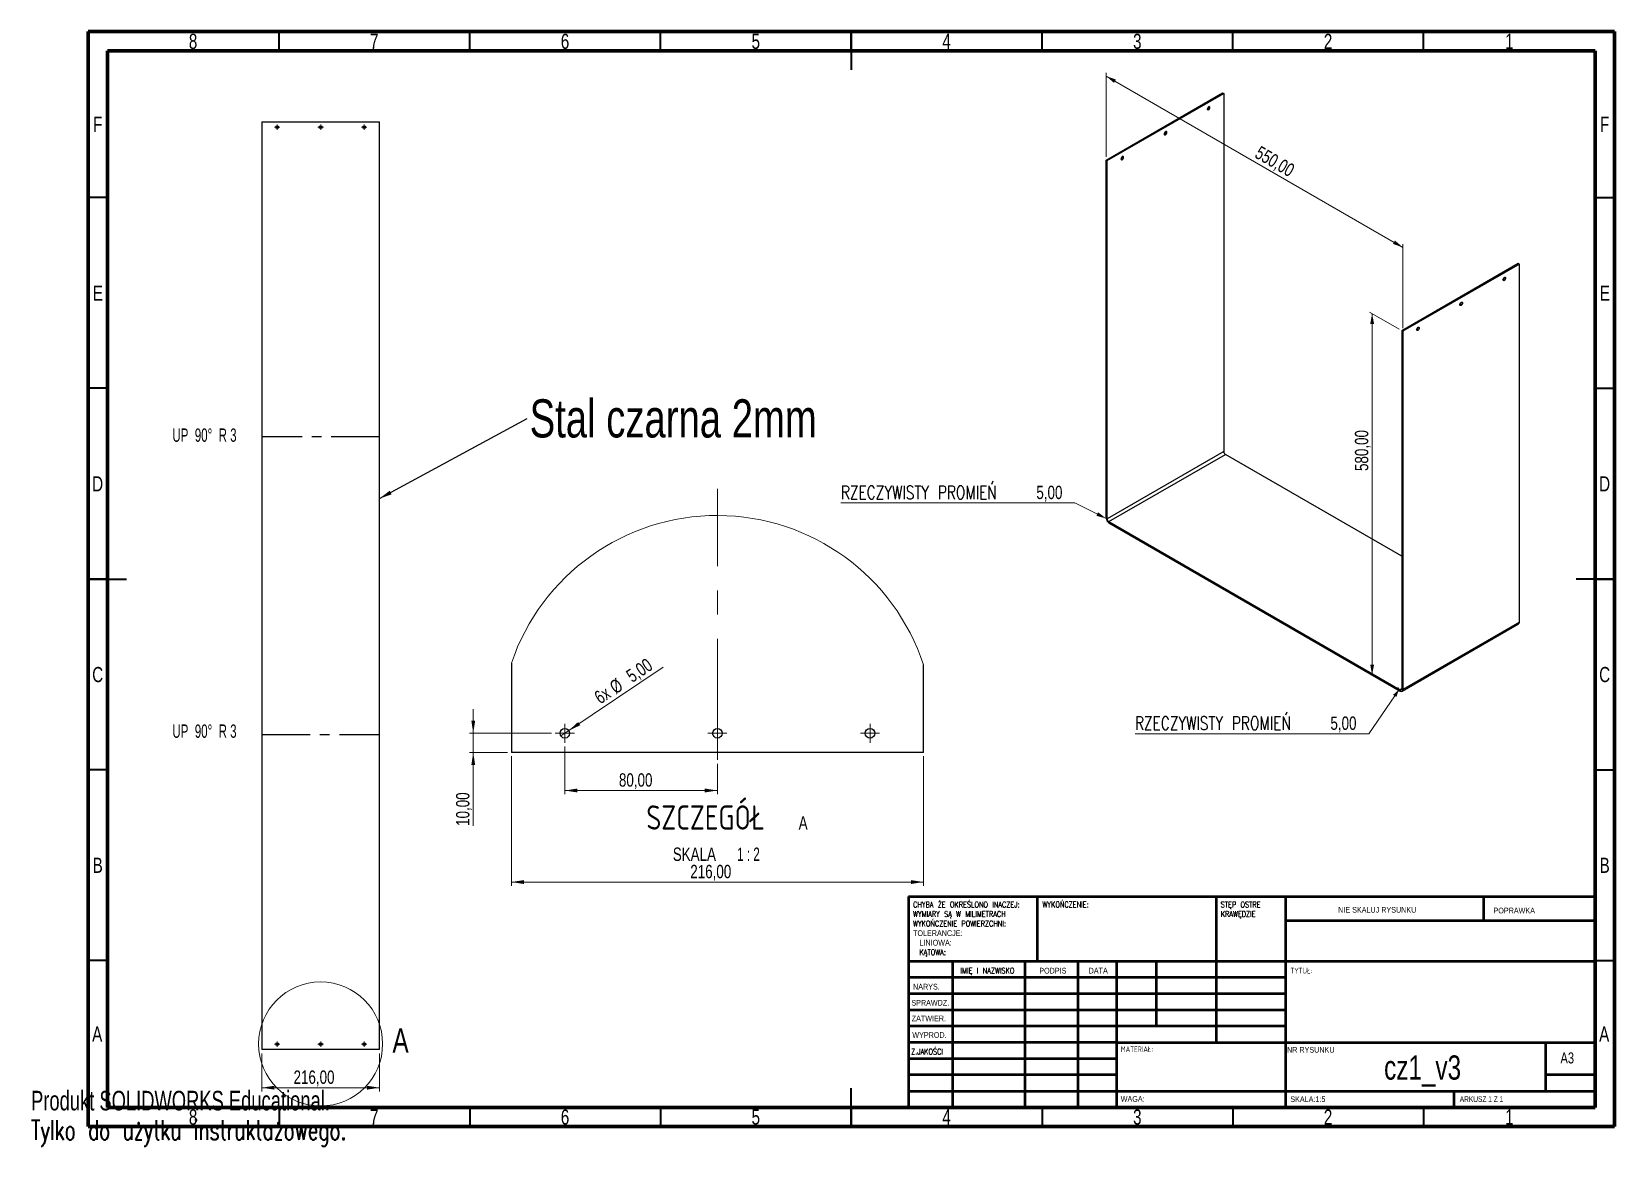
# Model space of a CAD drawing. Header units: millimetres. Extents: x 0 to 415, y 0 to 292.
import ezdxf

# ---------------------------------------------------------------- set-up
doc = ezdxf.new("R2010")
doc.units = ezdxf.units.MM
doc.linetypes.add('CENTERX2', pattern=[20.32, 12.7, -2.54, 2.54, -2.54])
doc.styles.add('SLDTEXTSTYLE0', font='TXT', dxfattribs={"width": 0.75})
doc.styles.add('SLDTEXTSTYLE1', font='TXT', dxfattribs={"width": 0.75, "bigfont": 'bigfont'})
doc.styles.add('SLDTEXTSTYLE2', font='TXT', dxfattribs={"width": 0.6875})
doc.styles.add('SLDTEXTSTYLE3', font='TXT', dxfattribs={"width": 0.645833})
doc.styles.add('SLDTEXTSTYLE4', font='TXT', dxfattribs={"width": 0.65})
doc.styles.add('SLDTEXTSTYLE5', font='TXT', dxfattribs={"width": 0.7})
doc.styles.add('SLDTEXTSTYLE6', font='TXT', dxfattribs={"width": 0.7, "bigfont": 'bigfont'})
doc.dimstyles.new('SLDDIMSTYLE0', dxfattribs={"dimtxt": 3.5, "dimasz": 3.302, "dimexe": 0, "dimexo": 0.0625, "dimgap": 0.875, "dimtad": 1, "dimlfac": 5, "dimrnd": 1e-09, "dimzin": 12, "dimdsep": 46, "dimtxsty": 'SLDTEXTSTYLE0', "dimsah": 1, "dimcen": 0.09, "dimadec": 0, "dimazin": 3, "dimtfac": 1, "dimtofl": 0, "dimtmove": 0, "dimatfit": 3, "dimfxl": 0, "dimfrac": 2, "dimtolj": 1, "dimtzin": 12, "dimarcsym": 0})
doc.dimstyles.new('SLDDIMSTYLE1', dxfattribs={"dimtxt": 3.5, "dimasz": 3.302, "dimexe": 0, "dimexo": 0.0625, "dimgap": 0.875, "dimtad": 0, "dimtih": 1, "dimtoh": 1, "dimlfac": 5, "dimrnd": 1e-09, "dimzin": 12, "dimdsep": 46, "dimtxsty": 'SLDTEXTSTYLE0', "dimsah": 1, "dimcen": 0, "dimadec": 0, "dimazin": 3, "dimtfac": 1, "dimtofl": 0, "dimtmove": 0, "dimatfit": 3, "dimfxl": 0, "dimfrac": 2, "dimtolj": 1, "dimtzin": 12, "dimarcsym": 0})
doc.dimstyles.new('SLDDIMSTYLE2', dxfattribs={"dimtxt": 3.5, "dimasz": 3.302, "dimexe": 0, "dimexo": 0.0625, "dimgap": 0.875, "dimtad": 1, "dimlfac": 7, "dimrnd": 1e-09, "dimzin": 12, "dimdsep": 46, "dimtxsty": 'SLDTEXTSTYLE0', "dimsah": 1, "dimcen": 0.09, "dimadec": 0, "dimazin": 3, "dimtfac": 1, "dimtofl": 0, "dimtmove": 0, "dimatfit": 3, "dimfxl": 0, "dimfrac": 2, "dimtolj": 1, "dimtzin": 12, "dimarcsym": 0})
doc.dimstyles.new('SLDDIMSTYLE3', dxfattribs={"dimtxt": 0.18, "dimasz": 3.302, "dimexe": 0, "dimexo": 0.0625, "dimgap": 0, "dimtad": 0, "dimtih": 1, "dimtoh": 1, "dimdec": 0, "dimrnd": 1e-09, "dimzin": 0, "dimdsep": 46, "dimtxsty": 'Standard', "dimsah": 1, "dimcen": 0.09, "dimadec": 0, "dimazin": 0, "dimtfac": 3.302, "dimtdec": 0, "dimtofl": 0, "dimtmove": 0, "dimatfit": 3, "dimfxl": 0, "dimfrac": 2, "dimtolj": 1, "dimtzin": 0, "dimarcsym": 0})
doc.dimstyles.new('SLDDIMSTYLE4', dxfattribs={"dimtxt": 3.5, "dimasz": 3.302, "dimexe": 0, "dimexo": 0.0625, "dimgap": 0.875, "dimtad": 1, "dimlfac": 2, "dimrnd": 1e-09, "dimzin": 12, "dimdsep": 46, "dimtxsty": 'SLDTEXTSTYLE0', "dimsah": 1, "dimcen": 0.09, "dimadec": 0, "dimazin": 3, "dimtfac": 1, "dimtofl": 0, "dimtmove": 0, "dimatfit": 3, "dimfxl": 0, "dimfrac": 2, "dimtolj": 1, "dimtzin": 12, "dimarcsym": 0})
doc.dimstyles.new('SLDDIMSTYLE5', dxfattribs={"dimtxt": 3.5, "dimasz": 3.302, "dimexe": 0, "dimexo": 0.0625, "dimgap": 0.875, "dimtad": 1, "dimlfac": 2, "dimrnd": 1e-09, "dimzin": 12, "dimdsep": 46, "dimtxsty": 'SLDTEXTSTYLE0', "dimsah": 1, "dimcen": 0.09, "dimadec": 0, "dimazin": 3, "dimtfac": 1, "dimtmove": 0, "dimatfit": 0, "dimfxl": 0, "dimfrac": 2, "dimtolj": 1, "dimtzin": 12, "dimarcsym": 0})
doc.dimstyles.new('SLDDIMSTYLE6', dxfattribs={"dimtxt": 3.5, "dimasz": 3.302, "dimexe": 0, "dimexo": 0.0625, "dimgap": 0.875, "dimtad": 1, "dimlfac": 2, "dimrnd": 1e-09, "dimzin": 12, "dimdsep": 46, "dimtxsty": 'SLDTEXTSTYLE0', "dimblk1": 'NONE', "dimsah": 1, "dimcen": 0, "dimadec": 0, "dimazin": 3, "dimtfac": 1, "dimtmove": 0, "dimatfit": 3, "dimldrblk": 'NONE', "dimfxl": 0, "dimfrac": 2, "dimtolj": 1, "dimtzin": 12, "dimarcsym": 0})

# ---------------------------------------------------------------- blocks, each defined once
blk = doc.blocks.new('SW_NOTE_0')
at = {"color": 0, "linetype": 'Continuous', "lineweight": 0, "char_height": 1.5, "attachment_point": 1}
for s, insert, style in [('CHYBA ŻE OKREŚLONO INACZEJ:', (0, 1.93), 'SLDTEXTSTYLE1'), ('WYMIARY SĄ W MILIMETRACH', (0, -0.57), 'SLDTEXTSTYLE1'), ('WYKOŃCZENIE POWIERZCHNI:', (0, -3.07), 'SLDTEXTSTYLE1'), ('TOLERANCJE:', (0, -5.57), 'SLDTEXTSTYLE0'), ('LINIOWA:', (1.69, -8.07), 'SLDTEXTSTYLE0'), ('KĄTOWA:', (1.69, -10.57), 'SLDTEXTSTYLE1')]:
    blk.add_mtext(s, dxfattribs=dict(at, insert=insert, style=style))
blk = doc.blocks.new('SW_NOTE_0_1')
at = {"color": 0, "linetype": 'Continuous', "lineweight": 0, "char_height": 1.5, "attachment_point": 1, "style": 'SLDTEXTSTYLE1'}
for s, insert in [('STĘP OSTRE', (0, 1.93)), ('KRAWĘDZIE', (0, -0.57))]:
    blk.add_mtext(s, dxfattribs=dict(at, insert=insert))
blk = doc.blocks.new('_D')
at = {"color": 7, "linetype": 'Continuous', "lineweight": 0}
for p, q in [((281.78, 259.16), (281.78, 281.17)), ((359.57, 235.45), (281.78, 280.35)), ((359.57, 214.26), (359.57, 236.26))]:
    blk.add_line(p, q, dxfattribs=at)
at = {"color": 7, "linetype": 'Continuous', "lineweight": 18}
for points in [[(281.78, 280.35), (283.86, 278.56), (284.37, 279.44)], [(359.57, 235.45), (357.48, 237.23), (356.98, 236.35)]]:
    blk.add_solid(points, dxfattribs=at)
at = {"color": 7, "linetype": 'Continuous', "lineweight": 18, "insert": (322.25, 262.2), "char_height": 3.5, "attachment_point": 1, "rotation": 330.0027, "style": 'SLDTEXTSTYLE0'}
blk.add_mtext('550,00', dxfattribs=at)
blk = doc.blocks.new('_D_1')
at = {"color": 7, "linetype": 'Continuous', "lineweight": 0}
for p, q in [((358.57, 119.53), (350.64, 107.95)), ((350.64, 107.95), (289.36, 107.95))]:
    blk.add_line(p, q, dxfattribs=at)
at = {"color": 7, "linetype": 'Continuous', "lineweight": 18, "flags": 128}
blk.add_lwpolyline([(358.3, 120.09), (358.31, 120.05), (358.33, 120), (358.34, 119.95), (358.36, 119.9), (358.38, 119.86), (358.4, 119.81), (358.42, 119.76), (358.36, 119.66)], dxfattribs=at)
at = {"color": 7, "linetype": 'Continuous', "lineweight": 18}
blk.add_solid([(358.57, 119.53), (357, 118.14), (357.84, 117.57)], dxfattribs=at)
at = {"color": 7, "linetype": 'Continuous', "lineweight": 18, "char_height": 3.5, "attachment_point": 1}
for s, insert, style in [('RZECZYWISTY PROMIEŃ', (289.36, 112.46), 'SLDTEXTSTYLE1'), ('5,00', (340.58, 112.46), 'SLDTEXTSTYLE0')]:
    blk.add_mtext(s, dxfattribs=dict(at, insert=insert, style=style))
blk = doc.blocks.new('_D_2')
at = {"color": 7, "linetype": 'Continuous', "lineweight": 0}
for p, q in [((273.56, 168.45), (212.28, 168.45)), ((281.79, 164.39), (273.56, 168.45))]:
    blk.add_line(p, q, dxfattribs=at)
at = {"color": 7, "linetype": 'Continuous', "lineweight": 18}
blk.add_solid([(281.79, 164.39), (279.68, 165.99), (279.23, 165.08)], dxfattribs=at)
at = {"color": 7, "linetype": 'Continuous', "lineweight": 18, "char_height": 3.5, "attachment_point": 1}
for s, insert, style in [('RZECZYWISTY PROMIEŃ', (212.28, 172.96), 'SLDTEXTSTYLE1'), ('5,00', (263.5, 172.96), 'SLDTEXTSTYLE0')]:
    blk.add_mtext(s, dxfattribs=dict(at, insert=insert, style=style))
blk = doc.blocks.new('_D_3')
at = {"color": 7, "linetype": 'Continuous', "lineweight": 0}
for p, q in [((358.58, 214.02), (350.81, 218.5)), ((351.51, 123.37), (351.51, 218.09))]:
    blk.add_line(p, q, dxfattribs=at)
at = {"color": 7, "linetype": 'Continuous', "lineweight": 18}
for points in [[(351.51, 218.09), (351.01, 215.4), (352.02, 215.4)], [(351.51, 123.37), (352.02, 126.07), (351.01, 126.07)]]:
    blk.add_solid(points, dxfattribs=at)
at = {"color": 7, "linetype": 'Continuous', "lineweight": 18, "insert": (347, 176.82), "char_height": 3.5, "attachment_point": 1, "rotation": 90, "style": 'SLDTEXTSTYLE0'}
blk.add_mtext('580,00', dxfattribs=at)
blk = doc.blocks.new('_D_4')
at = {"color": 7, "linetype": 'Continuous', "lineweight": 0}
for p, q in [((60.48, 24.15), (60.48, 14.15)), ((91.34, 24.15), (91.34, 14.15)), ((60.48, 15.15), (91.34, 15.15))]:
    blk.add_line(p, q, dxfattribs=at)
at = {"color": 7, "linetype": 'Continuous', "lineweight": 18}
for points in [[(60.48, 15.15), (63.79, 14.64), (63.79, 15.66)], [(91.34, 15.15), (88.04, 15.66), (88.04, 14.64)]]:
    blk.add_solid(points, dxfattribs=at)
at = {"color": 7, "linetype": 'Continuous', "lineweight": 18, "insert": (68.8, 19.66), "char_height": 3.5, "attachment_point": 1, "style": 'SLDTEXTSTYLE0'}
blk.add_mtext('216,00', dxfattribs=at)
blk = doc.blocks.new('SW_NOTE_0_2')
at = {"color": 0, "linetype": 'Continuous', "lineweight": 0, "insert": (0.62, 5.07), "char_height": 10, "attachment_point": 1, "style": 'SLDTEXTSTYLE0'}
blk.add_mtext('Stal czarna 2mm', dxfattribs=at)
blk = doc.blocks.new('SW_CENTERMARKSYMBOL_0')
at = {"color": 0, "linetype": 'Continuous', "lineweight": 18}
for p, q in [((-0.36, 0), (-0.71, 0)), ((0, 0), (-0.36, 0)), ((0, 0.36), (0, 0.71)), ((0, 0), (0, 0.36)), ((0, 0), (0, -0.36)), ((0, 0), (0.36, 0)), ((0.36, 0), (0.71, 0)), ((0, -0.36), (0, -0.71))]:
    blk.add_line(p, q, dxfattribs=at)
blk = doc.blocks.new('SW_CENTERMARKSYMBOL_1')
at = {"color": 0, "linetype": 'Continuous', "lineweight": 18}
for p, q in [((-0.36, 0), (-0.71, 0)), ((0, 0), (-0.36, 0)), ((0, 0.36), (0, 0.71)), ((0, 0), (0, 0.36)), ((0, 0), (0, -0.36)), ((0, 0), (0.36, 0)), ((0.36, 0), (0.71, 0)), ((0, -0.36), (0, -0.71))]:
    blk.add_line(p, q, dxfattribs=at)
blk = doc.blocks.new('SW_CENTERMARKSYMBOL_2')
at = {"color": 0, "linetype": 'Continuous', "lineweight": 18}
for p, q in [((-0.36, 0), (-0.71, 0)), ((0, 0), (-0.36, 0)), ((0, 0.36), (0, 0.71)), ((0, 0), (0, 0.36)), ((0, 0), (0, -0.36)), ((0, 0), (0.36, 0)), ((0.36, 0), (0.71, 0)), ((0, -0.36), (0, -0.71))]:
    blk.add_line(p, q, dxfattribs=at)
blk = doc.blocks.new('SW_CENTERMARKSYMBOL_3')
at = {"color": 0, "linetype": 'Continuous', "lineweight": 18}
for p, q in [((-0.36, 0), (-0.71, 0)), ((0, 0), (-0.36, 0)), ((0, 0.36), (0, 0.71)), ((0, 0), (0, 0.36)), ((0, 0), (0, -0.36)), ((0, 0), (0.36, 0)), ((0.36, 0), (0.71, 0)), ((0, -0.36), (0, -0.71))]:
    blk.add_line(p, q, dxfattribs=at)
blk = doc.blocks.new('SW_CENTERMARKSYMBOL_4')
at = {"color": 0, "linetype": 'Continuous', "lineweight": 18}
for p, q in [((-0.36, 0), (-0.71, 0)), ((0, 0), (-0.36, 0)), ((0, 0.36), (0, 0.71)), ((0, 0), (0, 0.36)), ((0, 0), (0, -0.36)), ((0, 0), (0.36, 0)), ((0.36, 0), (0.71, 0)), ((0, -0.36), (0, -0.71))]:
    blk.add_line(p, q, dxfattribs=at)
blk = doc.blocks.new('SW_CENTERMARKSYMBOL_5')
at = {"color": 0, "linetype": 'Continuous', "lineweight": 18}
for p, q in [((-0.36, 0), (-0.71, 0)), ((0, 0), (-0.36, 0)), ((0, 0.36), (0, 0.71)), ((0, 0), (0, 0.36)), ((0, 0), (0, -0.36)), ((0, 0), (0.36, 0)), ((0.36, 0), (0.71, 0)), ((0, -0.36), (0, -0.71))]:
    blk.add_line(p, q, dxfattribs=at)
blk = doc.blocks.new('_D_5')
at = {"color": 7, "linetype": 'Continuous', "lineweight": 0}
for p, q in [((125.9, 102.06), (125.9, 68.06)), ((233.9, 102.06), (233.9, 68.06)), ((233.9, 69.06), (125.9, 69.06))]:
    blk.add_line(p, q, dxfattribs=at)
at = {"color": 7, "linetype": 'Continuous', "lineweight": 18}
for points in [[(125.9, 69.06), (129.21, 68.55), (129.21, 69.57)], [(233.9, 69.06), (230.6, 69.57), (230.6, 68.55)]]:
    blk.add_solid(points, dxfattribs=at)
at = {"color": 7, "linetype": 'Continuous', "lineweight": 18, "insert": (172.79, 73.57), "char_height": 3.5, "attachment_point": 1, "style": 'SLDTEXTSTYLE0'}
blk.add_mtext('216,00', dxfattribs=at)
blk = doc.blocks.new('_D_6')
at = {"color": 7, "linetype": 'Continuous', "lineweight": 0}
for p, q in [((139.9, 104.56), (139.9, 92.06)), ((179.9, 100.06), (179.9, 92.06)), ((179.9, 93.06), (139.9, 93.06))]:
    blk.add_line(p, q, dxfattribs=at)
at = {"color": 7, "linetype": 'Continuous', "lineweight": 18}
for points in [[(139.9, 93.06), (143.21, 92.55), (143.21, 93.57)], [(179.9, 93.06), (176.6, 93.57), (176.6, 92.55)]]:
    blk.add_solid(points, dxfattribs=at)
at = {"color": 7, "linetype": 'Continuous', "lineweight": 18, "insert": (154.09, 97.57), "char_height": 3.5, "attachment_point": 1, "style": 'SLDTEXTSTYLE0'}
blk.add_mtext('80,00', dxfattribs=at)
blk = doc.blocks.new('_D_7')
at = {"color": 7, "linetype": 'Continuous', "lineweight": 0}
for p, q in [((115.9, 108.06), (115.9, 114.41)), ((136.4, 108.06), (114.9, 108.06)), ((115.9, 103.06), (115.9, 108.06)), ((124.9, 103.06), (114.9, 103.06)), ((115.9, 103.06), (115.9, 83.78))]:
    blk.add_line(p, q, dxfattribs=at)
at = {"color": 7, "linetype": 'Continuous', "lineweight": 18}
for points in [[(115.9, 108.06), (116.41, 111.36), (115.4, 111.36)], [(115.9, 103.06), (115.4, 99.76), (116.41, 99.76)]]:
    blk.add_solid(points, dxfattribs=at)
at = {"color": 7, "linetype": 'Continuous', "lineweight": 18, "insert": (111.39, 83.78), "char_height": 3.5, "attachment_point": 1, "rotation": 90, "style": 'SLDTEXTSTYLE0'}
blk.add_mtext('10,00', dxfattribs=at)
blk = doc.blocks.new('_D_8')
at = {"color": 7, "linetype": 'Continuous', "lineweight": 0}
for q in [(165.66, 125.42), (138.87, 107.36)]:
    blk.add_line((140.94, 108.76), q, dxfattribs=at)
at = {"color": 7, "linetype": 'Continuous', "lineweight": 18}
blk.add_solid([(140.94, 108.76), (143.96, 110.18), (143.39, 111.03)], dxfattribs=at)
at = {"color": 7, "linetype": 'Continuous', "lineweight": 18, "char_height": 3.5, "attachment_point": 1, "rotation": 33.9727, "style": 'SLDTEXTSTYLE0'}
for s, insert in [('5,00', (155.62, 124.12)), ('%%c', (151.27, 121.13)), ('6x', (147.24, 118.48))]:
    blk.add_mtext(s, dxfattribs=dict(at, insert=insert))
blk = doc.blocks.new('_None')
blk = doc.blocks.new('SW_NOTE_0_3')
at = {"color": 0, "linetype": 'Continuous', "lineweight": 0, "attachment_point": 2}
for s, insert, char_height, style in [('SZCZEGÓŁ', (21.23, 8.19), 6.35, 'SLDTEXTSTYLE1'), ('A', (46.81, 5.35), 3.5, 'SLDTEXTSTYLE0'), ('SKALA', (18.3, -2.86), 3.5, 'SLDTEXTSTYLE0'), ('1 : 2', (32.48, -2.86), 3.5, 'SLDTEXTSTYLE4')]:
    blk.add_mtext(s, dxfattribs=dict(at, insert=insert, char_height=char_height, style=style))
blk = doc.blocks.new('SW_CENTERMARKSYMBOL_6')
at = {"color": 0, "linetype": 'Continuous', "lineweight": 18}
for p, q in [((-1.25, 0), (-2.5, 0)), ((0, 0), (-1.25, 0)), ((0, 1.25), (0, 2.5)), ((0, 0), (0, 1.25)), ((0, 0), (0, -1.25)), ((0, 0), (1.25, 0)), ((1.25, 0), (2.5, 0)), ((0, -1.25), (0, -2.5))]:
    blk.add_line(p, q, dxfattribs=at)
blk = doc.blocks.new('SW_CENTERMARKSYMBOL_7')
at = {"color": 0, "linetype": 'Continuous', "lineweight": 18}
for p, q in [((-1.25, 0), (-2.5, 0)), ((0, 0), (-1.25, 0)), ((0, 1.25), (0, 2.5)), ((0, 0), (0, 1.25)), ((0, 0), (0, -1.25)), ((0, 0), (1.25, 0)), ((1.25, 0), (2.5, 0)), ((0, -1.25), (0, -2.5))]:
    blk.add_line(p, q, dxfattribs=at)
blk = doc.blocks.new('SW_CENTERMARKSYMBOL_8')
at = {"color": 0, "linetype": 'Continuous', "lineweight": 18}
for p, q in [((-1.25, 0), (-2.5, 0)), ((0, 0), (-1.25, 0)), ((0, 1.25), (0, 2.5)), ((0, 0), (0, 1.25)), ((0, 0), (0, -1.25)), ((0, 0), (1.25, 0)), ((1.25, 0), (2.5, 0)), ((0, -1.25), (0, -2.5))]:
    blk.add_line(p, q, dxfattribs=at)

msp = doc.modelspace()

# ---------------------------------------------------------------- linework, layer by layer
at = {"color": 7, "linetype": 'Continuous', "lineweight": 70}
for p, q in [((15, 5), (15, 292)), ((15, 292), (415, 292)), ((415, 292), (415, 5)), ((20, 10), (20, 287)), ((20, 287), (410, 287)), ((410, 287), (410, 10)), ((410, 10), (20, 10)), ((415, 5), (15, 5))]:
    msp.add_line(p, q, dxfattribs=at)
at = {"color": 7, "linetype": 'Continuous', "lineweight": 35}
for p, q in [((65, 287), (65, 292)), ((115, 287), (115, 292)), ((165, 287), (165, 292)), ((215, 292), (215, 282)), ((215, 287), (215, 292)), ((265, 287), (265, 292)), ((315, 287), (315, 292)), ((365, 287), (365, 292)), ((20, 248.5), (15, 248.5)), ((410, 248.5), (415, 248.5)), ((20, 198.5), (15, 198.5)), ((410, 198.5), (415, 198.5)), ((15, 148.5), (25, 148.5)), ((20, 148.5), (15, 148.5)), ((415, 148.5), (405, 148.5)), ((410, 148.5), (415, 148.5)), ((20, 98.5), (15, 98.5)), ((410, 98.5), (415, 98.5)), ((20, 48.5), (15, 48.5)), ((410, 48.5), (415, 48.5)), ((215, 5), (215, 15)), ((65, 10), (65, 5)), ((115, 10), (115, 5)), ((165, 10), (165, 5)), ((215, 10), (215, 5)), ((265, 10), (265, 5)), ((315, 10), (315, 5)), ((365, 10), (365, 5))]:
    msp.add_line(p, q, dxfattribs=at)
at = {"color": 7, "linetype": 'Continuous', "lineweight": 25}
for p, q in [((281.7838, 258.3472), (312.3308, 275.9816)), ((282.0667, 258.1839), (312.6137, 275.8183)), ((312.3308, 275.9816), (312.6137, 275.8183)), ((312.6137, 275.8183), (312.6137, 181.9161)), ((60.4832, 268.3717), (60.4832, 25.148)), ((60.4832, 268.3717), (91.3404, 268.3717)), ((91.3404, 25.148), (91.3404, 268.3717)), ((297.0573, 265.123), (296.9926, 265.0926)), ((281.7838, 164.445), (281.7838, 258.3472)), ((281.7838, 258.3472), (282.0667, 258.1839)), ((282.0667, 164.2817), (282.0667, 258.1839)), ((285.7436, 258.5918), (285.6789, 258.5613)), ((389.8298, 231.2424), (359.2827, 213.608)), ((390.1126, 231.0791), (359.5656, 213.4447)), ((390.1126, 231.0791), (389.8298, 231.2424)), ((390.1126, 137.177), (390.1126, 231.0791)), ((385.87, 226.9151), (385.8052, 226.8847)), ((374.5562, 220.3839), (374.4915, 220.3534)), ((359.5656, 213.4447), (359.2827, 213.608)), ((359.2827, 213.608), (359.2827, 119.7058)), ((359.5656, 213.4447), (359.5656, 119.5425)), ((363.2425, 213.8526), (363.1778, 213.8221)), ((312.6137, 181.9161), (282.0667, 164.2817)), ((282.4909, 163.5469), (313.038, 181.1813)), ((359.2827, 154.4847), (313.038, 181.1813)), ((282.0667, 164.2817), (281.7838, 164.445)), ((282.4909, 163.5469), (358.8585, 119.4608)), ((282.4909, 163.5469), (282.4909, 163.2202)), ((282.4909, 163.2202), (358.8585, 119.1342)), ((390.1126, 137.177), (359.5656, 119.5425)), ((359.3584, 119.0847), (389.9054, 136.7191)), ((125.9038, 126.4219), (125.9038, 103.0603)), ((233.9038, 103.0603), (233.9038, 126.0258)), ((359.2827, 119.7057), (358.8585, 119.4608)), ((358.8585, 119.4608), (358.8585, 119.1342)), ((359.2827, 119.7058), (359.5656, 119.5425)), ((233.9038, 103.0603), (125.9038, 103.0603)), ((91.3404, 25.148), (60.4832, 25.148))]:
    msp.add_line(p, q, dxfattribs=at)
at = {"color": 7, "linetype": 'CENTERX2'}
for p, q in [((91.3404, 185.7801), (60.4832, 185.7801)), ((60.4832, 107.7396), (91.3404, 107.7396))]:
    msp.add_line(p, q, dxfattribs=at)
at = {"color": 7, "linetype": 'CENTERX2', "lineweight": 18, "ltscale": 2.5}
msp.add_line((179.9038, 101.0603), (179.9038, 172.1554), dxfattribs=at)
at = {"color": 7, "linetype": 'Continuous', "lineweight": 50}
for p, q in [((230, 65.25), (410, 65.25)), ((230, 65.25), (230, 10)), ((263.8, 48.25), (263.8, 65.25)), ((310.6, 65.25), (310.6, 27)), ((328.8, 65.25), (328.8, 10)), ((380.8, 58.875), (380.8, 65.25)), ((410, 58.875), (328.8, 58.875)), ((410, 48.25), (230, 48.25)), ((241.5642, 48.25), (241.5642, 10)), ((260.4423, 48.25), (260.4423, 10)), ((274.3989, 48.25), (274.3989, 10)), ((284.6, 10), (284.6, 48.25)), ((295, 31.25), (295, 48.25)), ((328.8, 44), (230, 44)), ((328.8, 39.75), (230, 39.75)), ((328.8, 35.5), (230, 35.5)), ((328.8, 31.25), (230, 31.25)), ((284.6, 27), (230, 27)), ((284.6, 27), (410, 27)), ((397, 14.25), (397, 27)), ((284.6, 22.7499), (230, 22.7499)), ((284.6, 18.5), (230, 18.5)), ((410, 18.5), (397, 18.5)), ((230, 14.25), (410, 14.25)), ((373, 10), (373, 14.25))]:
    msp.add_line(p, q, dxfattribs=at)
at = {"color": 7, "linetype": 'Continuous', "lineweight": 25, "flags": 128}
for points in [[(308.6539, 272.3076), (308.5186, 272.1984), (308.4039, 272.0437), (308.3273, 271.867), (308.3003, 271.6952), (308.3273, 271.5545), (308.4039, 271.4663), (308.5186, 271.444), (308.6539, 271.491), (308.7892, 271.6002), (308.9039, 271.7549), (308.9805, 271.9316), (309.0074, 272.1034), (308.9805, 272.2441), (308.9039, 272.3323), (308.7892, 272.3546), (308.6539, 272.3076)], [(297.3402, 265.7763), (297.2049, 265.6671), (297.0902, 265.5124), (297.0135, 265.3357), (296.9866, 265.1639), (297.0135, 265.0232), (297.0902, 264.935), (297.2049, 264.9127), (297.3402, 264.9598), (297.4755, 265.0689), (297.5902, 265.2237), (297.6668, 265.4004), (297.6937, 265.5721), (297.6668, 265.7128), (297.5902, 265.801), (297.4755, 265.8233), (297.3402, 265.7763)], [(286.0265, 259.245), (285.8912, 259.1358), (285.7765, 258.9811), (285.6998, 258.8044), (285.6729, 258.6327), (285.6998, 258.492), (285.7765, 258.4037), (285.8912, 258.3815), (286.0265, 258.4285), (286.1618, 258.5377), (286.2765, 258.6924), (286.3531, 258.8691), (286.38, 259.0409), (286.3531, 259.1816), (286.2765, 259.2698), (286.1618, 259.2921), (286.0265, 259.245)], [(386.1528, 227.5684), (386.2881, 227.6154), (386.4028, 227.5931), (386.4794, 227.5049), (386.5064, 227.3642), (386.4794, 227.1925), (386.4028, 227.0158), (386.2881, 226.861), (386.1528, 226.7519), (386.0175, 226.7048), (385.9028, 226.7271), (385.8262, 226.8153), (385.7992, 226.956), (385.8262, 227.1278), (385.9028, 227.3045), (386.0175, 227.4592), (386.1528, 227.5684)], [(374.8391, 220.2206), (374.7038, 220.1736), (374.5891, 220.1958), (374.5124, 220.2841), (374.4855, 220.4248), (374.5124, 220.5965), (374.5891, 220.7732), (374.7038, 220.9279), (374.8391, 221.0371), (374.9744, 221.0842), (375.0891, 221.0619), (375.1657, 220.9737), (375.1926, 220.833), (375.1657, 220.6612), (375.0891, 220.4845), (374.9744, 220.3298), (374.8391, 220.2206)], [(363.5254, 213.6893), (363.3901, 213.6423), (363.2754, 213.6646), (363.1987, 213.7528), (363.1718, 213.8935), (363.1987, 214.0653), (363.2754, 214.242), (363.3901, 214.3967), (363.5254, 214.5059), (363.6607, 214.5529), (363.7754, 214.5306), (363.852, 214.4424), (363.8789, 214.3017), (363.852, 214.1299), (363.7754, 213.9532), (363.6607, 213.7985), (363.5254, 213.6893)]]:
    msp.add_lwpolyline(points, dxfattribs=at)
at = {"color": 7, "linetype": 'Continuous', "lineweight": 25}
for centre, radius in [((64.4832, 266.9432), 0.3571), ((75.9118, 266.9432), 0.3571), ((87.3404, 266.9432), 0.3571), ((139.9038, 108.0603), 1.25), ((179.9038, 108.0603), 1.25), ((219.9038, 108.0603), 1.25), ((64.4832, 26.5766), 0.3571), ((75.9118, 26.5766), 0.3571), ((87.3404, 26.5766), 0.3571)]:
    msp.add_circle(centre, radius, dxfattribs=at)
at = {"color": 7, "linetype": 'Continuous', "lineweight": 18}
msp.add_circle((75.893, 26.6275), 16.2619, dxfattribs=at)
at = {"color": 7, "linetype": 'Continuous', "lineweight": 25}
for centre, radius, start, end in [((308.0285, 272.2603), 0.6945, 293.582129, 6.423247), ((296.6816, 265.7442), 0.726, 301.165816, 4.941636), ((285.3679, 259.213), 0.726, 301.165816, 4.941636), ((385.4943, 227.5363), 0.726, 301.165816, 4.941636), ((374.1805, 221.0051), 0.726, 301.165816, 4.941636), ((362.8668, 214.4738), 0.726, 301.165816, 4.941636), ((313.5348, 181.958), 0.9221, 182.605478, 237.394522), ((283.3191, 164.5148), 1.5368, 182.605478, 237.394522), ((282.9878, 164.3236), 0.9221, 182.605478, 237.394522), ((389.6369, 137.1164), 0.4795, 304.056351, 7.25583), ((359.0241, 119.6639), 0.262, 230.796715, 9.214037), ((359.1345, 119.4726), 0.4367, 230.796715, 9.214037)]:
    msp.add_arc(centre, radius, start, end, dxfattribs=at)
at = {"color": 7, "linetype": 'Continuous', "lineweight": 18}
msp.add_arc((179.8379, 108.2388), 56.9167, 18.210533, 161.369159, dxfattribs=at)

# ---------------------------------------------------------------- block references
at = {"color": 7, "linetype": 'Continuous', "lineweight": 0}
for name, p in [('SW_CENTERMARKSYMBOL_1', (64.4832, 266.9432)), ('SW_CENTERMARKSYMBOL_0', (75.9118, 266.9432)), ('SW_CENTERMARKSYMBOL_2', (87.3404, 266.9432)), ('SW_NOTE_0_2', (130.0704, 190.5437)), ('SW_CENTERMARKSYMBOL_7', (139.9038, 108.0603)), ('SW_CENTERMARKSYMBOL_6', (179.9038, 108.0603)), ('SW_CENTERMARKSYMBOL_8', (219.9038, 108.0603)), ('SW_NOTE_0_3', (155.5651, 80.969)), ('SW_NOTE_0', (231.1818, 61.9874)), ('SW_NOTE_0_1', (311.8212, 61.9874)), ('SW_CENTERMARKSYMBOL_4', (64.4832, 26.5766)), ('SW_CENTERMARKSYMBOL_3', (75.9118, 26.5766)), ('SW_CENTERMARKSYMBOL_5', (87.3404, 26.5766))]:
    msp.add_blockref(name, p, dxfattribs=at)

# ---------------------------------------------------------------- texts
for s, insert, char_height, attachment_point, style in [('8', (42.46, 291.4438), 3.9687, 2, 'SLDTEXTSTYLE0'), ('7', (89.96, 291.4438), 3.9687, 2, 'SLDTEXTSTYLE0'), ('6', (139.96, 291.4438), 3.9687, 2, 'SLDTEXTSTYLE0'), ('5', (189.96, 291.4438), 3.9687, 2, 'SLDTEXTSTYLE0'), ('4', (239.96, 291.4438), 3.9687, 2, 'SLDTEXTSTYLE0'), ('3', (289.96, 291.4438), 3.9687, 2, 'SLDTEXTSTYLE0'), ('2', (339.96, 291.4438), 3.9687, 2, 'SLDTEXTSTYLE0'), ('1', (387.46, 291.4438), 3.9687, 2, 'SLDTEXTSTYLE0'), ('F', (17.4577, 269.6938), 3.9687, 2, 'SLDTEXTSTYLE0'), ('F', (412.4577, 269.6938), 3.9687, 2, 'SLDTEXTSTYLE0'), ('E', (17.5078, 225.4438), 3.9687, 2, 'SLDTEXTSTYLE0'), ('E', (412.5078, 225.4438), 3.9687, 2, 'SLDTEXTSTYLE0'), ('UP  90°  R 3', (45.4536, 187.9823), 3.5, 2, 'SLDTEXTSTYLE3'), ('D', (17.4527, 175.4438), 3.9687, 2, 'SLDTEXTSTYLE0'), ('D', (412.4527, 175.4438), 3.9687, 2, 'SLDTEXTSTYLE0'), ('C', (17.4587, 125.4438), 3.9687, 2, 'SLDTEXTSTYLE0'), ('C', (412.4587, 125.4438), 3.9687, 2, 'SLDTEXTSTYLE0'), ('UP  90°  R 3', (45.4536, 110.3754), 3.5, 2, 'SLDTEXTSTYLE3'), ('B', (17.4706, 75.4438), 3.9687, 2, 'SLDTEXTSTYLE0'), ('B', (412.4706, 75.4438), 3.9687, 2, 'SLDTEXTSTYLE0'), ('WYKOŃCZENIE:', (265.1233, 63.921), 1.5, 1, 'SLDTEXTSTYLE1'), ('NIE SKALUJ RYSUNKU', (342.6146, 62.533), 1.5, 1, 'SLDTEXTSTYLE0'), ('POPRAWKA', (383.3276, 62.3349), 1.5, 1, 'SLDTEXTSTYLE0'), ('IMIĘ I NAZWISKO', (243.6165, 46.5762), 1.5, 1, 'SLDTEXTSTYLE1'), ('PODPIS', (264.2679, 46.5762), 1.5, 1, 'SLDTEXTSTYLE0'), ('DATA', (277.2147, 46.5762), 1.5, 1, 'SLDTEXTSTYLE0'), ('TYTUŁ:', (330.0789, 46.5762), 1.5, 1, 'SLDTEXTSTYLE1'), ('NARYS.', (231.1818, 42.3848), 1.5, 1, 'SLDTEXTSTYLE0'), ('SPRAWDZ.', (230.7352, 38.1619), 1.5, 1, 'SLDTEXTSTYLE0'), ('ZATWIER.', (230.8389, 34.0659), 1.5, 1, 'SLDTEXTSTYLE0'), ('A', (17.3397, 31.1938), 3.9687, 2, 'SLDTEXTSTYLE0'), ('WYPROD.', (230.99, 29.7158), 1.5, 1, 'SLDTEXTSTYLE0'), ('A', (412.3397, 31.1938), 3.9687, 2, 'SLDTEXTSTYLE0'), ('Z.JAKOŚCI', (230.669, 25.3496), 1.5, 1, 'SLDTEXTSTYLE1'), ('MATERIAŁ:', (285.6459, 25.9861), 1.5, 1, 'SLDTEXTSTYLE1'), ('NR RYSUNKU', (329.2092, 25.8428), 1.5, 1, 'SLDTEXTSTYLE0'), ('cz1_v3', (364.7386, 23.6069), 6.35, 2, 'SLDTEXTSTYLE0'), ('A3', (400.8712, 24.4064), 2.91042, 1, 'SLDTEXTSTYLE0'), ('WAGA:', (285.6178, 12.9493), 1.4986, 1, 'SLDTEXTSTYLE0'), ('SKALA:1:5', (330.074, 12.9001), 1.5, 1, 'SLDTEXTSTYLE0'), ('ARKUSZ 1 Z 1', (374.4783, 12.9001), 1.5, 1, 'SLDTEXTSTYLE2'), ('8', (42.46, 9.4438), 3.9687, 2, 'SLDTEXTSTYLE0'), ('7', (89.96, 9.4438), 3.9687, 2, 'SLDTEXTSTYLE0'), ('6', (139.96, 9.4438), 3.9687, 2, 'SLDTEXTSTYLE0'), ('5', (189.96, 9.4438), 3.9687, 2, 'SLDTEXTSTYLE0'), ('4', (239.96, 9.4438), 3.9687, 2, 'SLDTEXTSTYLE0'), ('3', (289.96, 9.4438), 3.9687, 2, 'SLDTEXTSTYLE0'), ('2', (339.96, 9.4438), 3.9687, 2, 'SLDTEXTSTYLE0'), ('1', (387.46, 9.4438), 3.9687, 2, 'SLDTEXTSTYLE0')]:
    msp.add_mtext(s, dxfattribs=dict(at, insert=insert, char_height=char_height, attachment_point=attachment_point, style=style))
at = {"color": 7, "linetype": 'Continuous', "lineweight": 18, "insert": (94.7303, 30.6775), "char_height": 6.35, "attachment_point": 1, "style": 'SLDTEXTSTYLE0'}
msp.add_mtext('A', dxfattribs=at)
at = {"color": 7, "linetype": 'Continuous', "char_height": 5.1381, "attachment_point": 1}
for s, insert, style in [('Produkt SOLIDWORKS Educational.', (0, 14.3305), 'SLDTEXTSTYLE5'), ('Tylko do użytku instruktażowego.', (0, 6.6234), 'SLDTEXTSTYLE6')]:
    msp.add_mtext(s, dxfattribs=dict(at, insert=insert, style=style))

# ---------------------------------------------------------------- dimensions: what is measured, and where the dimension line sits
at = {"color": 7, "linetype": 'Continuous', "lineweight": 18}
for base, p1, p2, angle, dimstyle, picture, middle in [((281.7838, 280.3495), (359.5656, 213.4447), (281.7838, 258.3472), 330.002688, 'SLDDIMSTYLE0', '_D', (326.1574, 254.7331)), ((351.5142, 218.0927), (358.8585, 119.1342), (359.2827, 213.608), 90, 'SLDDIMSTYLE0', '_D_3', (351.5142, 183.9342)), ((115.9038, 108.0603), (125.9038, 103.0603), (137.4038, 108.0603), 90, 'SLDDIMSTYLE5', '_D_7', (115.9038, 89.5985))]:
    dim = msp.add_linear_dim(base=base, p1=p1, p2=p2, angle=angle, dimstyle=dimstyle, dxfattribs=at)
    dim.commit()
    dim.dimension.update_dxf_attribs({"geometry": picture, "text_midpoint": middle, "dimtype": 160})
for center, mpoint, picture, middle in [((282.4909, 164.0368), (281.7857, 164.385), '_D_2', (242.4189, 171.225)), ((358.8585, 119.9507), (358.5732, 119.5343), '_D_1', (319.498, 110.731))]:
    dim = msp.add_radius_dim(center=center, mpoint=mpoint, text='RZECZYWISTY PROMIEŃ<>', dimstyle='SLDDIMSTYLE1', dxfattribs=at)
    dim.commit()
    dim.dimension.update_dxf_attribs({"geometry": picture, "text_midpoint": middle, "dimtype": 164})
dim = msp.add_diameter_dim_2p(p1=(138.8672, 107.3618), p2=(140.9405, 108.7588), text='6x<>', dimstyle='SLDDIMSTYLE6', dxfattribs=at)
dim.commit()
dim.dimension.update_dxf_attribs({"geometry": '_D_8', "text_midpoint": (157.8654, 120.1631), "dimtype": 163})
for base, p1, p2, dimstyle, picture, middle in [((139.9038, 93.0603), (179.9038, 101.0603), (139.9038, 105.5603), 'SLDDIMSTYLE4', '_D_6', (159.9038, 93.0603)), ((125.9038, 69.0603), (233.9038, 103.0603), (125.9038, 103.0603), 'SLDDIMSTYLE4', '_D_5', (179.9038, 69.0603)), ((91.3404, 15.148), (60.4832, 25.148), (91.3404, 25.148), 'SLDDIMSTYLE2', '_D_4', (75.9118, 15.148))]:
    dim = msp.add_linear_dim(base=base, p1=p1, p2=p2, dimstyle=dimstyle, dxfattribs=at)
    dim.commit()
    dim.dimension.update_dxf_attribs({"geometry": picture, "text_midpoint": middle, "dimtype": 160})

# ---------------------------------------------------------------- leaders
at = {"color": 7, "linetype": 'Continuous', "lineweight": 0}
msp.add_leader([(91.3404, 169.5979), (130.0704, 190.5437)], dimstyle='SLDDIMSTYLE3', dxfattribs=at)

doc.saveas('drawing.dxf')
